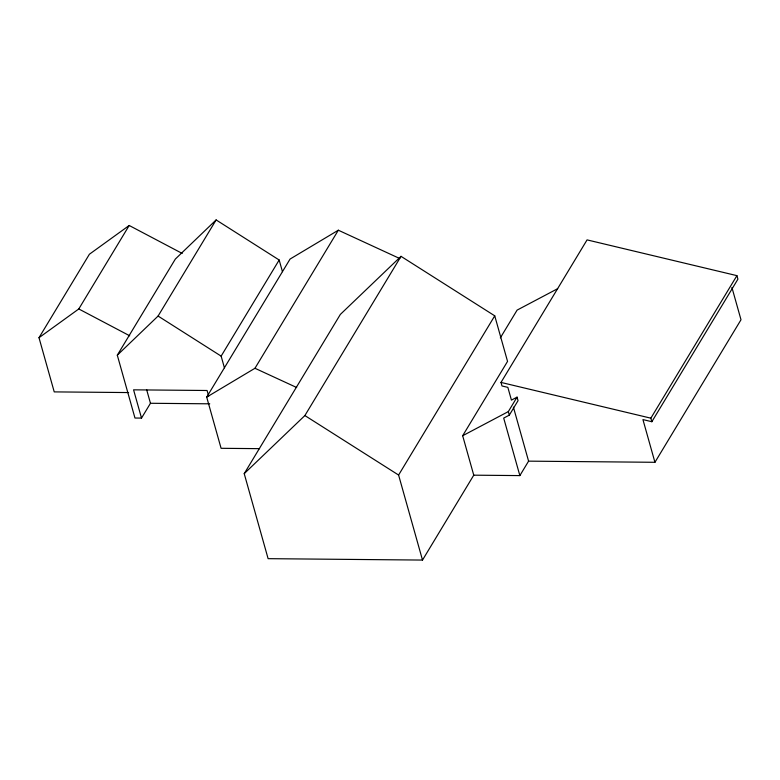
<?xml version="1.0" encoding="UTF-8"?>
<svg xmlns="http://www.w3.org/2000/svg" width="780" height="780" viewBox="0 0 780 780"><rect width="100%" height="100%" fill="white"/><g stroke="black" fill="none" stroke-linecap="round" stroke-linejoin="round"><path stroke-width="1.17" d="M128.622 392.564L54.229 391.892L39 337.711L89.398 254.241L129.197 225.478L182.218 253.441M39 337.711L78.79 308.958L129.197 225.478M146.65 389.707L150.462 403.279L141.521 418.09L134.969 418.031L117.302 355.183L175.344 259.058L216.128 219.931L279.172 260.003L282.448 271.664M117.302 355.183L158.086 316.056L216.128 219.931M224.416 367.79L221.14 356.128L279.172 260.003M259.574 448.656L221.091 448.305L206.7 397.118L290.072 259.048L338.335 230.207L399.808 258.56M206.7 397.118L254.963 368.277L338.335 230.207M244.218 473.645L340.353 314.418L401.017 256.337L494.744 315.832L507.546 361.394L462.667 435.727L473.762 475.176L422.506 560.069L268.115 558.665L244.218 473.645L304.882 415.555L401.017 256.337M422.506 560.069L398.599 475.049L494.744 315.832M500.341 337.877L517.111 310.108L557.651 288.688M519.86 475.595L503.695 418.099L509.32 415.126L518.047 400.676L517.052 397.147L511.436 400.12L507.848 387.358L501.988 385.964L501.004 382.424L587.067 239.889L736.915 275.642L737.909 279.172L651.846 421.717L642.934 419.591L654.937 462.296L528.587 461.146L519.86 475.595L473.762 475.176M462.667 435.727L508.326 411.596L517.052 397.147M651.846 421.717L650.851 418.177L736.915 275.642M654.937 462.296L741 319.761L731.913 287.44M150.462 403.279L209.752 403.816M501.004 382.424L650.851 418.177M254.963 368.277L296.683 387.514M78.79 308.958L129.695 335.79M158.086 316.056L221.14 356.128M304.882 415.555L398.599 475.049M513.396 407.101L528.587 461.146M508.326 411.596L509.32 415.126M208.669 396.152L207.08 390.497L133.575 389.834L141.521 418.09"/></g></svg>
